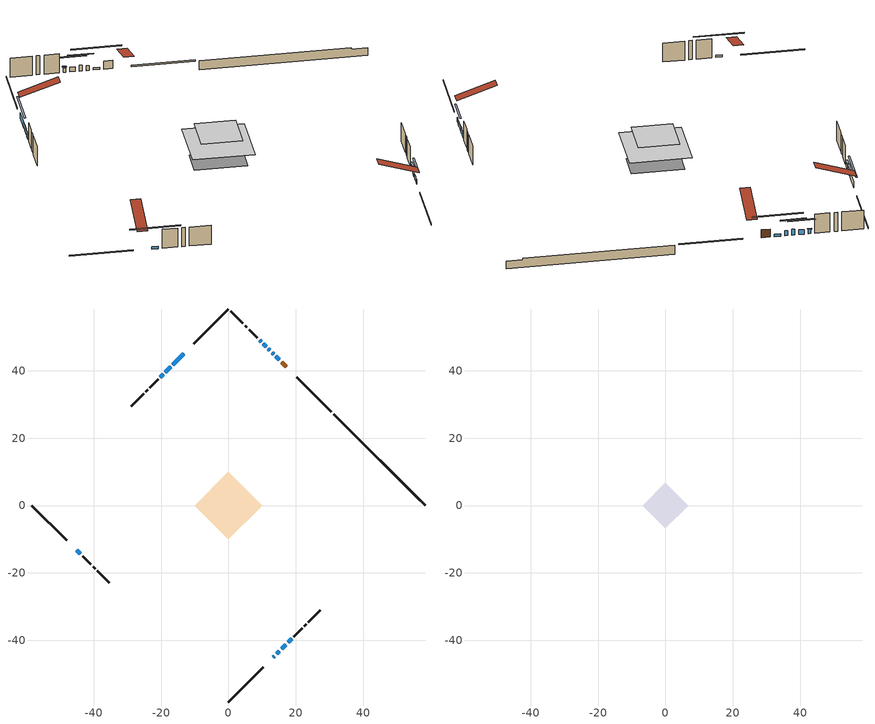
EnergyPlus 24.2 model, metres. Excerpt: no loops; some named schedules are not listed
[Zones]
conditioned space
 floor outside (Floor1 construction): -3.61,0 0,3.61 3.61,0 0,-3.61 z0.55
 floor adiabatic (AdiabaticFloorConstruction): -10.03,0 0,10.03 10.03,0 0,-10.03 z2.99
 floor foundation (Slab1 construction): -6.79,1.85 -1.85,6.79 6.79,-1.85 1.85,-6.79 z-1.81
 wall outside (RimJoist1 construction): 0,-58.34 10.32,-48.03 / -58.34,0 -48.03,-10.32 / 0,58.34 -10.32,48.03 / 30.53,27.81 20.21,38.13 z0.55:0.85
 wall outside (AdiabaticWallConstruction 1): 17.18,41.17 15.74,42.61 z0.55:2.58
 wall outside (AdiabaticWallConstruction): 13.35,-44.99 13.65,-44.69 / 13.4,44.94 12.95,45.39 z0.55:1.77; 14.31,-44.03 15.14,-43.2 / 11.14,47.21 10.31,48.03 z0.55:1.72; 15.79,-42.55 17.03,-41.31 / 17.69,-40.65 18.73,-39.61 / 9.65,48.69 9.24,49.1 z0.55:1.69; 15.08,43.26 14.06,44.29 / -44.99,-13.35 -43.96,-14.38 z0.55:1.11; 12.3,46.05 11.79,46.55 / -13.35,44.99 -16.51,41.83 / -17.17,41.17 -18.75,39.59 z0.55:2.02; -19.41,38.94 -20.23,38.11 z0.55:1.87
 wall outside (Wall1 construction): 19.39,-38.95 21.84,-36.51 / -43.31,-15.04 -40.86,-17.48 / -20.89,37.45 -23.34,35 / 8.58,49.76 6.13,52.21 z0.55:5.43
 wall outside (Wall2 construction): 22.49,-35.85 23.06,-35.28 / -40.2,-18.14 -39.63,-18.71 / -24,34.35 -24.56,33.78 / 5.48,52.87 4.91,53.43 z0.55:5.43
 wall outside (Wall3 construction): 23.72,-34.62 27.31,-31.03 / -38.98,-19.37 -35.38,-22.96 / -25.22,33.12 -28.82,29.53 / 4.25,54.09 0.66,57.69 z0.55:5.43
 wall foundation (FoundationWall1 construction): 31.19,27.16,-1.81 31.19,27.16,0.55 55.63,2.72,0.55 55.63,2.72,0.13 58.34,0,0.13 58.34,0,-1.81
 window (WindowConstruction 9): 13.36,-44.99 13.65,-44.69 z0.55:1.77
 window (WindowConstruction 6): 14.31,-44.03 15.14,-43.21 z0.55:1.72
 window (WindowConstruction 7): 15.79,-42.55 17.03,-41.31 z0.55:1.69
 window (WindowConstruction 8): 17.69,-40.65 18.73,-39.61 z0.55:1.69
 window (WindowConstruction 11): 15.08,43.26 14.06,44.28 z0.55:1.11
 window (WindowConstruction 12): -44.99,-13.36 -43.96,-14.38 z0.55:1.11
 window (WindowConstruction 10): 13.4,44.94 12.95,45.39 z0.55:1.77
 window (WindowConstruction): 12.29,46.05 11.79,46.55 z0.55:2.02
 window (WindowConstruction 1): -13.36,44.99 -16.51,41.83 z0.55:2.02
 window (WindowConstruction 2): 11.14,47.21 10.31,48.03 z0.55:1.72
 window (WindowConstruction 3): 9.65,48.69 9.24,49.1 z0.55:1.69
 window (WindowConstruction 4): -17.17,41.17 -18.75,39.59 z0.55:2.02
 window (WindowConstruction 5): -19.41,38.94 -20.23,38.11 z0.55:1.87
 door (Door): 17.18,41.17 15.74,42.6 z0.55:2.58
 ceiling adiabatic (AdiabaticFloorConstruction): 0,-10.03 10.03,0 0,10.03 -10.03,0 z2.99
attic - vented
 floor to conditioned space (Floor2 construction Reversed): -6.72,0 0,6.72 6.72,0 0,-6.72 z5.43
 roof outside (Roof1 construction): 12.7,-45.64,5.43 6.16,-39.1,8.51 4.43,-40.83,8.51 10.97,-47.37,5.43; -45.64,-12.7,5.43 -39.1,-6.16,8.51 -40.83,-4.43,8.51 -47.37,-10.97,5.43; -12.7,45.64,5.43 -6.16,39.1,8.51 -4.43,40.83,8.51 -10.97,47.37,5.43; 17.83,40.51,5.43 11.29,33.97,8.51 13.01,32.24,8.51 19.56,38.79,5.43
shading: 17,-41.34 12.44,-45.9 12.74,-46.19 17.3,-41.63 z4.36; 17.18,-41.17 15.65,-42.69 15.94,-42.98 17.47,-41.46 z1.89; 18.87,-39.47 17.55,-40.79 17.84,-41.09 19.16,-39.76 z1.89; 10.47,47.88 18.67,39.67 18.97,39.96 10.76,48.17 z6.19; -40.37,-17.97 -48.58,-9.76 -48.87,-10.05 -40.66,-18.26 z6.19; 9.93,48.42 14.16,44.18 14.45,44.47 10.22,48.71 z4.66; -18.38,39.96 -11.49,46.85 -11.78,47.15 -18.67,40.25 z4.66; 8.44,49.9 13,45.34 13.29,45.63 8.73,50.19 z4.36; 9.1,49.25 9.8,48.55 10.09,48.84 9.39,49.54 z1.89; -18.89,39.45 -17.03,41.31 -17.32,41.6 -19.18,39.74 z2.22; -20.38,37.97 -19.27,39.08 -19.56,39.37 -20.67,38.26 z2.07
[Building]
Building 1: Terrain=Suburbs
[Site:Location]
Edmonton Intl AP_AB: Latitude {deg}=53.31; Longitude {deg}=-113.58; Time Zone {hr}=-7; Elevation {m}=723; Keep Site Location Information=Yes
[Site:GroundTemperature:Shallow]
-1.56185, -3.61833, -3.78302, -2.80711, 1.11059, 5.01004, 8.39065, 10.5322, 10.7141, 8.97234, 5.67794, 1.89811
[Site:WaterMainsTemperature]
Calculation Method=Schedule; Temperature Schedule=mains temperature schedule
[Material] Roughness=Rough; Thermal Absorptance=0.9
Name | Thickness {m} | Conductivity {W/m-K} | Density {kg/m3} | Specific Heat {J/kg-K} | Solar Absorptance | Visible Absorptance
asphalt or fiberglass shingles | 0.00635 | 0.162714 | 1121.4 | 1465.45 | 0.4 | 0.4
ceiling loosefill ins | 0.169333 | 0.0480833 | 16.02 | 1046.75 | 0.7 | 0.7
ceiling stud and cavity | 0.1397 | 0.505323 | 65.682 | 1177.47 | 0.7 | 0.7
concrete 4.0 in. | 0.1016 | 1.803125 | 2242.8 | 837.4 | 0.7 | 0.7
concrete 8.0 in. | 0.2032 | 1.803125 | 2242.8 | 837.4 | 0.7 | 0.7
door material | 0.04445 | 0.327969 | 512.64 | 1214.23 | 0.7 | 0.7
exterior vertical ins | 0.0460229 | 0.029427 | 32.04 | 1214.23 | 0.7 | 0.7
floor covering | 0.0127 | 0.0433444 | 54.468 | 1339.84 | 0.6 | 0.6
floor rigid ins | 0.051816 | 0.029427 | 32.04 | 1214.23 | 0.7 | 0.7
floor rigid ins 1; wall rigid ins | 0.512978 | 0.029427 | 32.04 | 1214.23 | 0.7 | 0.7
floor stud and cavity | 0.1397 | 0.162179 | 92.3553 | 1139.71 | 0.7 | 0.7
floor stud and cavity 1 | 0.1397 | 1.75129 | 37.0049 | 1207.88 | 0.7 | 0.7
furniture material conditioned space 1 | 0.1524 | 0.115458 | 640.8 | 1214.23 | 0.6 | 0.6
gypsum board | 0.0127 | 0.160291 | 801 | 837.4 | 0.6 | 0.6
gypsum board 1 | 0.0127 | 0.160291 | 801 | 837.4 | 0.7 | 0.7
osb sheathing 0.5 in. | 0.0127 | 0.115458 | 512.64 | 1214.23 | 0.7 | 0.7
osb sheathing 0.75 in. | 0.01905 | 0.115458 | 512.64 | 1214.23 | 0.7 | 0.7
osb sheathing 2.0 in. | 0.0508 | 0.115458 | 512.64 | 1214.23 | 0.7 | 0.7
rim joist stud and cavity | 0.0508 | 0.0296634 | 125.044 | 1163.47 | 0.6 | 0.6
wall stud and cavity | 0.1397 | 0.0940029 | 139.0536 | 1170.24 | 0.7 | 0.7
wall stud and cavity 1 | 0.1397 | 0.113179 | 139.0536 | 1170.24 | 0.7 | 0.7
wall stud and cavity 2 | 0.1397 | 0.0934493 | 139.0536 | 1170.24 | 0.7 | 0.7
wall stud and cavity 3 | 0.0889 | 0.380278 | 52.3479 | 1209.89 | 0.7 | 0.7
wall stud and cavity 4 | 0.0889 | 0.391764 | 83.0341 | 1211.67 | 0.7 | 0.7
wood siding | 0.0254 | 0.102417 | 544.68 | 1172.36 | 0.4 | 0.4
wood siding 1; wood siding 2; wood siding 3 | 0.0254 | 0.102417 | 544.68 | 1172.36 | 0.7 | 0.7
[WindowMaterial:SimpleGlazingSystem]
Name | U-Factor {W/m2-K} | Solar Heat Gain Coefficient
WindowMaterial | 2.42223 | 0.5
WindowMaterial 1 | 2.20761 | 0.59
WindowMaterial 10 | 3.01672 | 0.5
WindowMaterial 2 | 2.38419 | 0.52
WindowMaterial 3 | 2.52557 | 0.45
WindowMaterial 4 | 2.43529 | 0.62
WindowMaterial 5 | 2.54885 | 0.58
WindowMaterial 6 | 2.29051 | 0.56
WindowMaterial 7 | 2.32741 | 0.54
WindowMaterial 8 | 2.54715 | 0.34
WindowMaterial 9 | 2.2042 | 0.4
[Construction]
AdiabaticFloorConstruction: floor stud and cavity 1, floor rigid ins 1, osb sheathing 0.75 in., floor covering
AdiabaticWallConstruction: wood siding 2, wall rigid ins, wall stud and cavity 3, gypsum board
AdiabaticWallConstruction 1: wood siding 3, wall rigid ins, wall stud and cavity 3, gypsum board
Door: door material
Floor1 construction: floor stud and cavity, floor rigid ins, osb sheathing 0.75 in., floor covering
Floor2 construction Reversed: gypsum board, ceiling stud and cavity, ceiling loosefill ins
FoundationWall1 construction: concrete 8.0 in., gypsum board 1
furniture construction conditioned space 1: furniture material conditioned space 1
PartitionWallConstruction: gypsum board, wall stud and cavity 4, gypsum board
RimJoist1 construction: wood siding 1, osb sheathing 2.0 in., rim joist stud and cavity
Roof1 construction: asphalt or fiberglass shingles
Slab1 construction: concrete 4.0 in.
Wall1 construction: wood siding, osb sheathing 0.5 in., wall stud and cavity, gypsum board
Wall2 construction: wood siding, osb sheathing 0.5 in., wall stud and cavity 1, gypsum board
Wall3 construction: wood siding, osb sheathing 0.5 in., wall stud and cavity 2, gypsum board
WindowConstruction: WindowMaterial
WindowConstruction 1; WindowConstruction 4: WindowMaterial 1
WindowConstruction 10: WindowMaterial 9
WindowConstruction 11; WindowConstruction 12: WindowMaterial 10
WindowConstruction 2: WindowMaterial 2
WindowConstruction 3: WindowMaterial 3
WindowConstruction 5: WindowMaterial 4
WindowConstruction 6: WindowMaterial 5
WindowConstruction 7: WindowMaterial 6
WindowConstruction 8: WindowMaterial 7
WindowConstruction 9: WindowMaterial 8
[Zone] Multiplier=1; Part of Total Floor Area=Yes
Name | Volume {m3}
attic - vented | 45.1876
conditioned space | 732.7
[Space]
Name | Zone | Volume {m3}
attic - vented 1 | attic - vented | 45.1876
conditioned space 1 | conditioned space | 732.7
[ZoneInfiltration:EffectiveLeakageArea]
infil attic - vented 1: Zone or Space=attic - vented 1; Schedule=Always On Discrete; Effective Air Leakage Area {cm2}=3139.13; Stack Coefficient=0.00021448; Wind Coefficient=9.89494e-06
[ZoneMixing]
whole house fan mix: Zone or Space=attic - vented; Schedule=Always On Continuous; Design Flow Rate Calculation Method=Flow/Zone; Design Flow Rate {m3/s}=0; Source Zone or Space=conditioned space
[SurfaceProperty:ExposedFoundationPerimeter]
Slab1: Exposed Perimeter Calculation Method=TotalExposedPerimeter; Total Exposed Perimeter {m}=38.404
[InternalMass] Zone or ZoneList=conditioned space; Space or SpaceList=conditioned space 1
Name | Construction | Surface Area {m2}
furniture mass conditioned space 1 | furniture construction conditioned space 1 | 125.044
partition wall mass | PartitionWallConstruction | 312.611
[Lights]
interior lighting: Zone or ZoneList or Space or SpaceList=conditioned space 1; Schedule=interior lighting schedule; Design Level Calculation Method=LightingLevel; Lighting Level {W}=343.2; Return Air Fraction=0; Fraction Radiant=0.6; Fraction Visible=0.2; Fraction Replaceable=1
[People]
occupants: Zone or ZoneList or Space or SpaceList=conditioned space 1; Number of People Schedule=occupants schedule; Number of People Calculation Method=People; Number of People=3; Fraction Radiant=0.314171; Sensible Heat Fraction=0.56303; Activity Level Schedule=occupants activity schedule; Carbon Dioxide Generation Rate {m3/s-W}=0; Enable ASHRAE 55 Comfort Warnings=No; Mean Radiant Temperature Calculation Type=EnclosureAveraged
[ElectricEquipment] Zone or ZoneList or Space or SpaceList=conditioned space 1; Design Level Calculation Method=EquipmentLevel
Name | Schedule | Design Level {W} | Fraction Latent | Fraction Radiant | Fraction Lost
clothes dryer | clothes dryer schedule | 140.772 | 0.015 | 0.081 | 0.85
clothes washer | clothes washer schedule | 32.1985 | 0.03 | 0.162 | 0.7
cooking range | cooking range schedule | 215.147 | 0.08 | 0.432 | 0.2
dishwasher | dishwasher schedule | 66.8632 | 0.3 | 0.18 | 0.4
fridge | fridge schedule | 72.9452 | 0 | 0.6 | 0
mech vent bath fan 0 | mech vent bath fan 0 schedule | 50.2 | 0 | 0 | 1
mech vent bath fan 1 | mech vent bath fan 1 schedule | 50.2 | 0 | 0 | 1
mech vent house fan | mech vent house fan schedule | 0 | 0 | 0 | 1
mech vent house fan cfis | mech vent house fan cfis schedule | 0 | 0 | 0 | 0
mech vent range fan 0 | mech vent range fan 0 schedule | 57 | 0 | 0 | 1
misc plug loads | misc plug loads schedule | 494.7 | 0.045 | 0.513 | 0.1
whole house fan | Always On Discrete | 0 | 0 | 0 | 1
[OtherEquipment] Zone or ZoneList or Space or SpaceList=conditioned space 1; Design Level Calculation Method=EquipmentLevel
Name | Fuel Type | Schedule | Design Level {W} | Fraction Latent | Fraction Radiant | Fraction Lost
clothes dryer 1 | Electricity | clothes dryer schedule | 0 | 0.015 | 0.081 | 0.85
cooking range 1 | Electricity | cooking range schedule | 0 | 0.08 | 0.432 | 0.2
general water use latent | None | general water use schedule | 62.594 | 1 | 0 | 0
general water use sensible | None | general water use schedule | -61.6891 | 0 | 0.6 | 0
mech vent house fan latent load | None | Always On Discrete | 0 | 1 | 0 | 0
mech vent house fan sensible load | None | Always On Discrete | 0 | 0 | 0 | 0
water heater energy adjustment1 | NaturalGas | Always On Discrete | 0.01 | 0 | 0 | 1
[ZoneInfiltration:DesignFlowRate] Zone or ZoneList or Space or SpaceList=conditioned space 1; Schedule=Always On Discrete; Design Flow Rate Calculation Method=Flow/Zone; Design Flow Rate {m3/s}=0
infil flow; natural vent flow; whole house fan flow
[Foundation:Kiva]
Foundation Kiva 1: Initial Indoor Air Temperature {C}=18; Wall Height Above Grade {m}=0.550012; Wall Depth Below Slab {m}=0.2032; Custom Block Material Name 1=exterior vertical ins; Custom Block Depth 1 {m}=2.36001; Custom Block X Position 1 {m}=0.2159; Custom Block Z Position 1 {m}=0
[Foundation:Kiva:Settings]
Soil Conductivity {W/m-K}=0.849921; Soil Density {kg/m3}=1842.3; Soil Specific Heat {J/kg-K}=418.7; Ground Solar Absorptivity=0.9; Ground Thermal Absorptivity=0.9; Ground Surface Roughness {m}=0.03; Far-Field Width {m}=40; Deep-Ground Boundary Condition=ZeroFlux; Deep-Ground Depth {m}=40; Minimum Cell Dimension {m}=0.2; Maximum Cell Growth Coefficient=3; Simulation Timestep=Timestep
[Exterior:Lights]
exterior lighting: Schedule=exterior lighting schedule; Design Level {W}=75.6
[Schedule:Constant]
Name | Hourly Value
Always On Continuous; mech vent house fan schedule; mech vent house fan cfis schedule; Always On Discrete | 1
occupants activity schedule | 117.228
fridge schedule | 0
[Schedule:Week:Daily]
interior lighting schedule Week Rule - Jan1-Jan27: interior lighting schedule day, interior lighting schedule day, interior lighting schedule day, interior lighting schedule day, interior lighting schedule day, interior lighting schedule day, interior lighting schedule day, interior lighting schedule default day, interior lighting schedule default day, interior lighting schedule default day, interior lighting schedule default day, interior lighting schedule default day
interior lighting schedule Week Rule - Jan28-Feb3: interior lighting schedule day, interior lighting schedule day, interior lighting schedule day, interior lighting schedule day, interior lighting schedule day 1, interior lighting schedule day 1, interior lighting schedule day 1, interior lighting schedule default day, interior lighting schedule default day, interior lighting schedule default day, interior lighting schedule default day, interior lighting schedule default day
interior lighting schedule Week Rule - Feb4-Feb24: interior lighting schedule day 1, interior lighting schedule day 1, interior lighting schedule day 1, interior lighting schedule day 1, interior lighting schedule day 1, interior lighting schedule day 1, interior lighting schedule day 1, interior lighting schedule default day, interior lighting schedule default day, interior lighting schedule default day, interior lighting schedule default day, interior lighting schedule default day
interior lighting schedule Week Rule - Feb25-Mar3: interior lighting schedule day 1, interior lighting schedule day 1, interior lighting schedule day 1, interior lighting schedule day 1, interior lighting schedule day 2, interior lighting schedule day 2, interior lighting schedule day 2, interior lighting schedule default day, interior lighting schedule default day, interior lighting schedule default day, interior lighting schedule default day, interior lighting schedule default day
interior lighting schedule Week Rule - Mar4-Mar31: interior lighting schedule day 2, interior lighting schedule day 2, interior lighting schedule day 2, interior lighting schedule day 2, interior lighting schedule day 2, interior lighting schedule day 2, interior lighting schedule day 2, interior lighting schedule default day, interior lighting schedule default day, interior lighting schedule default day, interior lighting schedule default day, interior lighting schedule default day
interior lighting schedule Week Rule - Apr1-Apr28: interior lighting schedule day 3, interior lighting schedule day 3, interior lighting schedule day 3, interior lighting schedule day 3, interior lighting schedule day 3, interior lighting schedule day 3, interior lighting schedule day 3, interior lighting schedule default day, interior lighting schedule default day, interior lighting schedule default day, interior lighting schedule default day, interior lighting schedule default day
interior lighting schedule Week Rule - Apr29-May5: interior lighting schedule day 3, interior lighting schedule day 3, interior lighting schedule day 4, interior lighting schedule day 4, interior lighting schedule day 4, interior lighting schedule day 4, interior lighting schedule day 4, interior lighting schedule default day, interior lighting schedule default day, interior lighting schedule default day, interior lighting schedule default day, interior lighting schedule default day
interior lighting schedule Week Rule - May6-May26: interior lighting schedule day 4, interior lighting schedule day 4, interior lighting schedule day 4, interior lighting schedule day 4, interior lighting schedule day 4, interior lighting schedule day 4, interior lighting schedule day 4, interior lighting schedule default day, interior lighting schedule default day, interior lighting schedule default day, interior lighting schedule default day, interior lighting schedule default day
interior lighting schedule Week Rule - May27-Jun2: interior lighting schedule day 4, interior lighting schedule day 4, interior lighting schedule day 4, interior lighting schedule day 4, interior lighting schedule day 4, interior lighting schedule day 5, interior lighting schedule day 5, interior lighting schedule default day, interior lighting schedule default day, interior lighting schedule default day, interior lighting schedule default day, interior lighting schedule default day
interior lighting schedule Week Rule - Jun3-Jun30: interior lighting schedule day 5, interior lighting schedule day 5, interior lighting schedule day 5, interior lighting schedule day 5, interior lighting schedule day 5, interior lighting schedule day 5, interior lighting schedule day 5, interior lighting schedule default day, interior lighting schedule default day, interior lighting schedule default day, interior lighting schedule default day, interior lighting schedule default day
interior lighting schedule Week Rule - Jul1-Jul28: interior lighting schedule day 6, interior lighting schedule day 6, interior lighting schedule day 6, interior lighting schedule day 6, interior lighting schedule day 6, interior lighting schedule day 6, interior lighting schedule day 6, interior lighting schedule default day, interior lighting schedule default day, interior lighting schedule default day, interior lighting schedule default day, interior lighting schedule default day
interior lighting schedule Week Rule - Jul29-Aug4: interior lighting schedule day 6, interior lighting schedule day 6, interior lighting schedule day 6, interior lighting schedule day 7, interior lighting schedule day 7, interior lighting schedule day 7, interior lighting schedule day 7, interior lighting schedule default day, interior lighting schedule default day, interior lighting schedule default day, interior lighting schedule default day, interior lighting schedule default day
interior lighting schedule Week Rule - Aug5-Aug25: interior lighting schedule day 7, interior lighting schedule day 7, interior lighting schedule day 7, interior lighting schedule day 7, interior lighting schedule day 7, interior lighting schedule day 7, interior lighting schedule day 7, interior lighting schedule default day, interior lighting schedule default day, interior lighting schedule default day, interior lighting schedule default day, interior lighting schedule default day
interior lighting schedule Week Rule - Aug26-Sep1: interior lighting schedule day 7, interior lighting schedule day 7, interior lighting schedule day 7, interior lighting schedule day 7, interior lighting schedule day 7, interior lighting schedule day 7, interior lighting schedule day 8, interior lighting schedule default day, interior lighting schedule default day, interior lighting schedule default day, interior lighting schedule default day, interior lighting schedule default day
interior lighting schedule Week Rule - Sep2-Sep29: interior lighting schedule day 8, interior lighting schedule day 8, interior lighting schedule day 8, interior lighting schedule day 8, interior lighting schedule day 8, interior lighting schedule day 8, interior lighting schedule day 8, interior lighting schedule default day, interior lighting schedule default day, interior lighting schedule default day, interior lighting schedule default day, interior lighting schedule default day
interior lighting schedule Week Rule - Sep30-Oct6: interior lighting schedule day 8, interior lighting schedule day 9, interior lighting schedule day 9, interior lighting schedule day 9, interior lighting schedule day 9, interior lighting schedule day 9, interior lighting schedule day 9, interior lighting schedule default day, interior lighting schedule default day, interior lighting schedule default day, interior lighting schedule default day, interior lighting schedule default day
interior lighting schedule Week Rule - Oct7-Oct27: interior lighting schedule day 9, interior lighting schedule day 9, interior lighting schedule day 9, interior lighting schedule day 9, interior lighting schedule day 9, interior lighting schedule day 9, interior lighting schedule day 9, interior lighting schedule default day, interior lighting schedule default day, interior lighting schedule default day, interior lighting schedule default day, interior lighting schedule default day
interior lighting schedule Week Rule - Oct28-Nov3: interior lighting schedule day 9, interior lighting schedule day 9, interior lighting schedule day 9, interior lighting schedule day 9, interior lighting schedule day 10, interior lighting schedule day 10, interior lighting schedule day 10, interior lighting schedule default day, interior lighting schedule default day, interior lighting schedule default day, interior lighting schedule default day, interior lighting schedule default day
interior lighting schedule Week Rule - Nov4-Nov24: interior lighting schedule day 10, interior lighting schedule day 10, interior lighting schedule day 10, interior lighting schedule day 10, interior lighting schedule day 10, interior lighting schedule day 10, interior lighting schedule day 10, interior lighting schedule default day, interior lighting schedule default day, interior lighting schedule default day, interior lighting schedule default day, interior lighting schedule default day
interior lighting schedule Week Rule - Nov25-Dec1: interior lighting schedule day 10, interior lighting schedule day 10, interior lighting schedule day 10, interior lighting schedule day 10, interior lighting schedule day 10, interior lighting schedule day 10, interior lighting schedule day 11, interior lighting schedule default day, interior lighting schedule default day, interior lighting schedule default day, interior lighting schedule default day, interior lighting schedule default day
interior lighting schedule Week Rule - Dec2-Dec31: interior lighting schedule day 11, interior lighting schedule day 11, interior lighting schedule day 11, interior lighting schedule day 11, interior lighting schedule day 11, interior lighting schedule day 11, interior lighting schedule day 11, interior lighting schedule default day, interior lighting schedule default day, interior lighting schedule default day, interior lighting schedule default day, interior lighting schedule default day
occupants schedule Week Rule - Jan1-Dec31: occupants schedule day, occupants schedule day, occupants schedule day, occupants schedule day, occupants schedule day, occupants schedule day, occupants schedule day, occupants schedule default day, occupants schedule default day, occupants schedule default day, occupants schedule default day, occupants schedule default day
clothes dryer schedule Week Rule - Jan1-Dec31: clothes dryer schedule day, clothes dryer schedule day, clothes dryer schedule day, clothes dryer schedule day, clothes dryer schedule day, clothes dryer schedule day, clothes dryer schedule day, clothes dryer schedule default day, clothes dryer schedule default day, clothes dryer schedule default day, clothes dryer schedule default day, clothes dryer schedule default day
clothes washer schedule Week Rule - Jan1-Dec31: clothes washer schedule day, clothes washer schedule day, clothes washer schedule day, clothes washer schedule day, clothes washer schedule day, clothes washer schedule day, clothes washer schedule day, clothes washer schedule default day, clothes washer schedule default day, clothes washer schedule default day, clothes washer schedule default day, clothes washer schedule default day
cooking range schedule Week Rule - Jan1-Dec31: cooking range schedule day, cooking range schedule day, cooking range schedule day, cooking range schedule day, cooking range schedule day, cooking range schedule day, cooking range schedule day, cooking range schedule default day, cooking range schedule default day, cooking range schedule default day, cooking range schedule default day, cooking range schedule default day
dishwasher schedule Week Rule - Jan1-Dec31: dishwasher schedule day, dishwasher schedule day, dishwasher schedule day, dishwasher schedule day, dishwasher schedule day, dishwasher schedule day, dishwasher schedule day, dishwasher schedule default day, dishwasher schedule default day, dishwasher schedule default day, dishwasher schedule default day, dishwasher schedule default day
mech vent bath fan 0 schedule Week Rule - Jan1-Dec31: mech vent bath fan 0 schedule day, mech vent bath fan 0 schedule day, mech vent bath fan 0 schedule day, mech vent bath fan 0 schedule day, mech vent bath fan 0 schedule day, mech vent bath fan 0 schedule day, mech vent bath fan 0 schedule day, mech vent bath fan 0 schedule default day, mech vent bath fan 0 schedule default day, mech vent bath fan 0 schedule default day, mech vent bath fan 0 schedule default day, mech vent bath fan 0 schedule default day
mech vent bath fan 1 schedule Week Rule - Jan1-Dec31: mech vent bath fan 1 schedule day, mech vent bath fan 1 schedule day, mech vent bath fan 1 schedule day, mech vent bath fan 1 schedule day, mech vent bath fan 1 schedule day, mech vent bath fan 1 schedule day, mech vent bath fan 1 schedule day, mech vent bath fan 1 schedule default day, mech vent bath fan 1 schedule default day, mech vent bath fan 1 schedule default day, mech vent bath fan 1 schedule default day, mech vent bath fan 1 schedule default day
mech vent range fan 0 schedule Week Rule - Jan1-Dec31: mech vent range fan 0 schedule day, mech vent range fan 0 schedule day, mech vent range fan 0 schedule day, mech vent range fan 0 schedule day, mech vent range fan 0 schedule day, mech vent range fan 0 schedule day, mech vent range fan 0 schedule day, mech vent range fan 0 schedule default day, mech vent range fan 0 schedule default day, mech vent range fan 0 schedule default day, mech vent range fan 0 schedule default day, mech vent range fan 0 schedule default day
misc plug loads schedule Week Rule - Jan1-Dec31: misc plug loads schedule day, misc plug loads schedule day, misc plug loads schedule day, misc plug loads schedule day, misc plug loads schedule day, misc plug loads schedule day, misc plug loads schedule day, misc plug loads schedule default day, misc plug loads schedule default day, misc plug loads schedule default day, misc plug loads schedule default day, misc plug loads schedule default day
general water use schedule Week Rule - Jan1-Dec31: general water use schedule day, general water use schedule day, general water use schedule day, general water use schedule day, general water use schedule day, general water use schedule day, general water use schedule day, general water use schedule default day, general water use schedule default day, general water use schedule default day, general water use schedule default day, general water use schedule default day
exterior lighting schedule Week Rule - Jan1-Jan27: exterior lighting schedule day, exterior lighting schedule day, exterior lighting schedule day, exterior lighting schedule day, exterior lighting schedule day, exterior lighting schedule day, exterior lighting schedule day, exterior lighting schedule default day, exterior lighting schedule default day, exterior lighting schedule default day, exterior lighting schedule default day, exterior lighting schedule default day
exterior lighting schedule Week Rule - Jan28-Feb3: exterior lighting schedule day, exterior lighting schedule day, exterior lighting schedule day, exterior lighting schedule day, exterior lighting schedule day 1, exterior lighting schedule day 1, exterior lighting schedule day 1, exterior lighting schedule default day, exterior lighting schedule default day, exterior lighting schedule default day, exterior lighting schedule default day, exterior lighting schedule default day
exterior lighting schedule Week Rule - Feb4-Feb24: exterior lighting schedule day 1, exterior lighting schedule day 1, exterior lighting schedule day 1, exterior lighting schedule day 1, exterior lighting schedule day 1, exterior lighting schedule day 1, exterior lighting schedule day 1, exterior lighting schedule default day, exterior lighting schedule default day, exterior lighting schedule default day, exterior lighting schedule default day, exterior lighting schedule default day
exterior lighting schedule Week Rule - Feb25-Mar3: exterior lighting schedule day 1, exterior lighting schedule day 1, exterior lighting schedule day 1, exterior lighting schedule day 1, exterior lighting schedule day 2, exterior lighting schedule day 2, exterior lighting schedule day 2, exterior lighting schedule default day, exterior lighting schedule default day, exterior lighting schedule default day, exterior lighting schedule default day, exterior lighting schedule default day
exterior lighting schedule Week Rule - Mar4-Mar31: exterior lighting schedule day 2, exterior lighting schedule day 2, exterior lighting schedule day 2, exterior lighting schedule day 2, exterior lighting schedule day 2, exterior lighting schedule day 2, exterior lighting schedule day 2, exterior lighting schedule default day, exterior lighting schedule default day, exterior lighting schedule default day, exterior lighting schedule default day, exterior lighting schedule default day
exterior lighting schedule Week Rule - Apr1-Apr28: exterior lighting schedule day 3, exterior lighting schedule day 3, exterior lighting schedule day 3, exterior lighting schedule day 3, exterior lighting schedule day 3, exterior lighting schedule day 3, exterior lighting schedule day 3, exterior lighting schedule default day, exterior lighting schedule default day, exterior lighting schedule default day, exterior lighting schedule default day, exterior lighting schedule default day
exterior lighting schedule Week Rule - Apr29-May5: exterior lighting schedule day 3, exterior lighting schedule day 3, exterior lighting schedule day 4, exterior lighting schedule day 4, exterior lighting schedule day 4, exterior lighting schedule day 4, exterior lighting schedule day 4, exterior lighting schedule default day, exterior lighting schedule default day, exterior lighting schedule default day, exterior lighting schedule default day, exterior lighting schedule default day
exterior lighting schedule Week Rule - May6-May26: exterior lighting schedule day 4, exterior lighting schedule day 4, exterior lighting schedule day 4, exterior lighting schedule day 4, exterior lighting schedule day 4, exterior lighting schedule day 4, exterior lighting schedule day 4, exterior lighting schedule default day, exterior lighting schedule default day, exterior lighting schedule default day, exterior lighting schedule default day, exterior lighting schedule default day
exterior lighting schedule Week Rule - May27-Jun2: exterior lighting schedule day 4, exterior lighting schedule day 4, exterior lighting schedule day 4, exterior lighting schedule day 4, exterior lighting schedule day 4, exterior lighting schedule day 5, exterior lighting schedule day 5, exterior lighting schedule default day, exterior lighting schedule default day, exterior lighting schedule default day, exterior lighting schedule default day, exterior lighting schedule default day
exterior lighting schedule Week Rule - Jun3-Jun30: exterior lighting schedule day 5, exterior lighting schedule day 5, exterior lighting schedule day 5, exterior lighting schedule day 5, exterior lighting schedule day 5, exterior lighting schedule day 5, exterior lighting schedule day 5, exterior lighting schedule default day, exterior lighting schedule default day, exterior lighting schedule default day, exterior lighting schedule default day, exterior lighting schedule default day
exterior lighting schedule Week Rule - Jul1-Jul28: exterior lighting schedule day 6, exterior lighting schedule day 6, exterior lighting schedule day 6, exterior lighting schedule day 6, exterior lighting schedule day 6, exterior lighting schedule day 6, exterior lighting schedule day 6, exterior lighting schedule default day, exterior lighting schedule default day, exterior lighting schedule default day, exterior lighting schedule default day, exterior lighting schedule default day
exterior lighting schedule Week Rule - Jul29-Aug4: exterior lighting schedule day 6, exterior lighting schedule day 6, exterior lighting schedule day 6, exterior lighting schedule day 7, exterior lighting schedule day 7, exterior lighting schedule day 7, exterior lighting schedule day 7, exterior lighting schedule default day, exterior lighting schedule default day, exterior lighting schedule default day, exterior lighting schedule default day, exterior lighting schedule default day
exterior lighting schedule Week Rule - Aug5-Aug25: exterior lighting schedule day 7, exterior lighting schedule day 7, exterior lighting schedule day 7, exterior lighting schedule day 7, exterior lighting schedule day 7, exterior lighting schedule day 7, exterior lighting schedule day 7, exterior lighting schedule default day, exterior lighting schedule default day, exterior lighting schedule default day, exterior lighting schedule default day, exterior lighting schedule default day
exterior lighting schedule Week Rule - Aug26-Sep1: exterior lighting schedule day 7, exterior lighting schedule day 7, exterior lighting schedule day 7, exterior lighting schedule day 7, exterior lighting schedule day 7, exterior lighting schedule day 7, exterior lighting schedule day 8, exterior lighting schedule default day, exterior lighting schedule default day, exterior lighting schedule default day, exterior lighting schedule default day, exterior lighting schedule default day
[Schedule:Year]
interior lighting schedule: interior lighting schedule Week Rule - Jan1-Jan27, 1, 1, 1, 27, interior lighting schedule Week Rule - Jan28-Feb3, 1, 28, 2, 3, interior lighting schedule Week Rule - Feb4-Feb24, 2, 4, 2, 24, interior lighting schedule Week Rule - Feb25-Mar3, 2, 25, 3, 3, interior lighting schedule Week Rule - Mar4-Mar31, 3, 4, 3, 31, interior lighting schedule Week Rule - Apr1-Apr28, 4, 1, 4, 28, interior lighting schedule Week Rule - Apr29-May5, 4, 29, 5, 5, interior lighting schedule Week Rule - May6-May26, 5, 6, 5, 26, interior lighting schedule Week Rule - May27-Jun2, 5, 27, 6, 2, interior lighting schedule Week Rule - Jun3-Jun30, 6, 3, 6, 30, interior lighting schedule Week Rule - Jul1-Jul28, 7, 1, 7, 28, interior lighting schedule Week Rule - Jul29-Aug4, 7, 29, 8, 4, interior lighting schedule Week Rule - Aug5-Aug25, 8, 5, 8, 25, interior lighting schedule Week Rule - Aug26-Sep1, 8, 26, 9, 1, interior lighting schedule Week Rule - Sep2-Sep29, 9, 2, 9, 29, interior lighting schedule Week Rule - Sep30-Oct6, 9, 30, 10, 6, interior lighting schedule Week Rule - Oct7-Oct27, 10, 7, 10, 27, interior lighting schedule Week Rule - Oct28-Nov3, 10, 28, 11, 3, interior lighting schedule Week Rule - Nov4-Nov24, 11, 4, 11, 24, interior lighting schedule Week Rule - Nov25-Dec1, 11, 25, 12, 1, interior lighting schedule Week Rule - Dec2-Dec31, 12, 2, 12, 31
occupants schedule: occupants schedule Week Rule - Jan1-Dec31, 1, 1, 12, 31
clothes dryer schedule: clothes dryer schedule Week Rule - Jan1-Dec31, 1, 1, 12, 31
clothes washer schedule: clothes washer schedule Week Rule - Jan1-Dec31, 1, 1, 12, 31
cooking range schedule: cooking range schedule Week Rule - Jan1-Dec31, 1, 1, 12, 31
dishwasher schedule: dishwasher schedule Week Rule - Jan1-Dec31, 1, 1, 12, 31
mech vent bath fan 0 schedule: mech vent bath fan 0 schedule Week Rule - Jan1-Dec31, 1, 1, 12, 31
mech vent bath fan 1 schedule: mech vent bath fan 1 schedule Week Rule - Jan1-Dec31, 1, 1, 12, 31
mech vent range fan 0 schedule: mech vent range fan 0 schedule Week Rule - Jan1-Dec31, 1, 1, 12, 31
misc plug loads schedule: misc plug loads schedule Week Rule - Jan1-Dec31, 1, 1, 12, 31
general water use schedule: general water use schedule Week Rule - Jan1-Dec31, 1, 1, 12, 31
exterior lighting schedule: exterior lighting schedule Week Rule - Jan1-Jan27, 1, 1, 1, 27, exterior lighting schedule Week Rule - Jan28-Feb3, 1, 28, 2, 3, exterior lighting schedule Week Rule - Feb4-Feb24, 2, 4, 2, 24, exterior lighting schedule Week Rule - Feb25-Mar3, 2, 25, 3, 3, exterior lighting schedule Week Rule - Mar4-Mar31, 3, 4, 3, 31, exterior lighting schedule Week Rule - Apr1-Apr28, 4, 1, 4, 28, exterior lighting schedule Week Rule - Apr29-May5, 4, 29, 5, 5, exterior lighting schedule Week Rule - May6-May26, 5, 6, 5, 26, exterior lighting schedule Week Rule - May27-Jun2, 5, 27, 6, 2, exterior lighting schedule Week Rule - Jun3-Jun30, 6, 3, 6, 30, exterior lighting schedule Week Rule - Jul1-Jul28, 7, 1, 7, 28, exterior lighting schedule Week Rule - Jul29-Aug4, 7, 29, 8, 4, exterior lighting schedule Week Rule - Aug5-Aug25, 8, 5, 8, 25, exterior lighting schedule Week Rule - Aug26-Sep1, 8, 26, 9, 1, exterior lighting schedule Week Rule - Sep2-Sep29, 9, 2, 9, 29, exterior lighting schedule Week Rule - Sep30-Oct6, 9, 30, 10, 6, exterior lighting schedule Week Rule - Oct7-Oct27, 10, 7, 10, 27, exterior lighting schedule Week Rule - Oct28-Nov3, 10, 28, 11, 3, exterior lighting schedule Week Rule - Nov4-Nov24, 11, 4, 11, 24, exterior lighting schedule Week Rule - Nov25-Dec1, 11, 25, 12, 1, exterior lighting schedule Week Rule - Dec2-Dec31, 12, 2, 12, 31
[Schedule:Compact]
mains temperature schedule: Through: 01/01, For: AllDays, Until: 24:00, 3.97167, Through: 01/02, For: AllDays, Until: 24:00, 3.90778, Through: 01/03, For: AllDays, Until: 24:00, 3.84556, Through: 01/04, For: AllDays, Until: 24:00, 3.78389, Through: 01/05, For: AllDays, Until: 24:00, 3.72278, Through: 01/06, For: AllDays, Until: 24:00, 3.66278, Through: 01/07, For: AllDays, Until: 24:00, 3.60389, Through: 01/08, For: AllDays, Until: 24:00, 3.54556, Through: 01/09, For: AllDays, Until: 24:00, 3.48833, Through: 01/10, For: AllDays, Until: 24:00, 3.43167, Through: 01/11, For: AllDays, Until: 24:00, 3.37611, Through: 01/12, For: AllDays, Until: 24:00, 3.32167, Through: 01/13, For: AllDays, Until: 24:00, 3.26833, Through: 01/14, For: AllDays, Until: 24:00, 3.21556, Through: 01/15, For: AllDays, Until: 24:00, 3.16444, Through: 01/16, For: AllDays, Until: 24:00, 3.11389, Through: 01/17, For: AllDays, Until: 24:00, 3.06444, Through: 01/18, For: AllDays, Until: 24:00, 3.01611, Through: 01/19, For: AllDays, Until: 24:00, 2.96889, Through: 01/20, For: AllDays, Until: 24:00, 2.92278, Through: 01/21, For: AllDays, Until: 24:00, 2.87722, Through: 01/22, For: AllDays, Until: 24:00, 2.83333, Through: 01/23, For: AllDays, Until: 24:00, 2.79056, Through: 01/24, For: AllDays, Until: 24:00, 2.74889, Through: 01/25, For: AllDays, Until: 24:00, 2.70833, Through: 01/26, For: AllDays, Until: 24:00, 2.66889, Through: 01/27, For: AllDays, Until: 24:00, 2.63056, Through: 01/28, For: AllDays, Until: 24:00, 2.59333, Through: 01/29, For: AllDays, Until: 24:00, 2.55778, Through: 01/30, For: AllDays, Until: 24:00, 2.52278, Through: 01/31, For: AllDays, Until: 24:00, 2.48944, Through: 02/01, For: AllDays, Until: 24:00, 2.45722, Through: 02/02, For: AllDays, Until: 24:00, 2.42611, Through: 02/03, For: AllDays, Until: 24:00, 2.39667, Through: 02/04, For: AllDays, Until: 24:00, 2.36833, Through: 02/05, For: AllDays, Until: 24:00, 2.34111, Through: 02/06, For: AllDays, Until: 24:00, 2.315, Through: 02/07, For: AllDays, Until: 24:00, 2.29056, Through: 02/08, For: AllDays, Until: 24:00, 2.26722, Through: 02/09, For: AllDays, Until: 24:00, 2.245, Through: 02/10, For: AllDays, Until: 24:00, 2.22444, Through: 02/11, For: AllDays, Until: 24:00, 2.20444, Through: 02/12, For: AllDays, Until: 24:00, 2.18667, Through: 02/13, For: AllDays, Until: 24:00, 2.17, Through: 02/14, For: AllDays, Until: 24:00, 2.15444, Through: 02/15, For: AllDays, Until: 24:00, 2.14, Through: 02/16, For: AllDays, Until: 24:00, 2.12722, Through: 02/17, For: AllDays, Until: 24:00, 2.11556, Through: 02/18, For: AllDays, Until: 24:00, 2.10556, Through: 02/19, For: AllDays, Until: 24:00, 2.09667, Through: 02/20, For: AllDays, Until: 24:00, 2.08889, Through: 02/21, For: AllDays, Until: 24:00, 2.08278, Through: 02/22, For: AllDays, Until: 24:00, 2.07833, Through: 02/23, For: AllDays, Until: 24:00, 2.07444, Through: 02/24, For: AllDays, Until: 24:00, 2.07278, Through: 02/25, For: AllDays, Until: 24:00, 2.07167, Through: 02/26, For: AllDays, Until: 24:00, 2.07222, Through: 02/27, For: AllDays, Until: 24:00, 2.07444, Through: 02/28, For: AllDays, Until: 24:00, 2.07778, Through: 03/01, For: AllDays, Until: 24:00, 2.08222, Through: 03/02, For: AllDays, Until: 24:00, 2.08833, Through: 03/03, For: AllDays, Until: 24:00, 2.09556, Through: 03/04, For: AllDays, Until: 24:00, 2.10444, Through: 03/05, For: AllDays, Until: 24:00, 2.11444, Through: 03/06, For: AllDays, Until: 24:00, 2.12556, Through: 03/07, For: AllDays, Until: 24:00, 2.13833, Through: 03/08, For: AllDays, Until: 24:00, 2.15278, Through: 03/09, For: AllDays, Until: 24:00, 2.16778, Through: 03/10, For: AllDays, Until: 24:00, 2.18444, Through: 03/11, For: AllDays, Until: 24:00, 2.20278, Through: 03/12, For: AllDays, Until: 24:00, 2.22167, Through: 03/13, For: AllDays, Until: 24:00, 2.24278, Through: 03/14, For: AllDays, Until: 24:00, 2.26444, Through: 03/15, For: AllDays, Until: 24:00, 2.28778, Through: 03/16, For: AllDays, Until: 24:00, 2.31222, Through: 03/17, For: AllDays, Until: 24:00, 2.33778, Through: 03/18, For: AllDays, Until: 24:00, 2.365, Through: 03/19, For: AllDays, Until: 24:00, 2.39333, Through: 03/20, For: AllDays, Until: 24:00, 2.42278, Through: 03/21, For: AllDays, Until: 24:00, 2.45389, Through: 03/22, For: AllDays, Until: 24:00, 2.48611, Through: 03/23, For: AllDays, Until: 24:00, 2.51889, Through: 03/24, For: AllDays, Until: 24:00, 2.55389, Through: 03/25, For: AllDays, Until: 24:00, 2.58944, Through: 03/26, For: AllDays, Until: 24:00, 2.62611, Through: 03/27, For: AllDays, Until: 24:00, 2.66444, Through: 03/28, For: AllDays, Until: 24:00, 2.70389, Through: 03/29, For: AllDays, Until: 24:00, 2.74389, Through: 03/30, For: AllDays, Until: 24:00, 2.78556, Through: 03/31, For: AllDays, Until: 24:00, 2.82833, Through: 04/01, For: AllDays, Until: 24:00, 2.87222, Through: 04/02, For: AllDays, Until: 24:00, 2.91722, Through: 04/03, For: AllDays, Until: 24:00, 2.96333, Through: 04/04, For: AllDays, Until: 24:00, 3.01056, Through: 04/05, For: AllDays, Until: 24:00, 3.05889, Through: 04/06, For: AllDays, Until: 24:00, 3.10833, Through: 04/07, For: AllDays, Until: 24:00, 3.15833, Through: 04/08, For: AllDays, Until: 24:00, 3.21, Through: 04/09, For: AllDays, Until: 24:00, 3.26222, Through: 04/10, For: AllDays, Until: 24:00, 3.31556, Through: 04/11, For: AllDays, Until: 24:00, 3.37, Through: 04/12, For: AllDays, Until: 24:00, 3.42556, Through: 04/13, For: AllDays, Until: 24:00, 3.48167, Through: 04/14, For: AllDays, Until: 24:00, 3.53889, Through: 04/15, For: AllDays, Until: 24:00, 3.59722, Through: 04/16, For: AllDays, Until: 24:00, 3.65611, Through: 04/17, For: AllDays, Until: 24:00, 3.71611, Through: 04/18, For: AllDays, Until: 24:00, 3.77667, Through: 04/19, For: AllDays, Until: 24:00, 3.83833, Through: 04/20, For: AllDays, Until: 24:00, 3.90111, Through: 04/21, For: AllDays, Until: 24:00, 3.96444, Through: 04/22, For: AllDays, Until: 24:00, 4.02833, Through: 04/23, For: AllDays, Until: 24:00, 4.09333, Through: 04/24, For: AllDays, Until: 24:00, 4.15889, Through: 04/25, For: AllDays, Until: 24:00, 4.225, Through: 04/26, For: AllDays, Until: 24:00, 4.29222, Through: 04/27, For: AllDays, Until: 24:00, 4.36, Through: 04/28, For: AllDays, Until: 24:00, 4.42833, Through: 04/29, For: AllDays, Until: 24:00, 4.49722, Through: 04/30, For: AllDays, Until: 24:00, 4.56667, Through: 05/01, For: AllDays, Until: 24:00, 4.63722, Through: 05/02, For: AllDays, Until: 24:00, 4.70833, Through: 05/03, For: AllDays, Until: 24:00, 4.77944, Through: 05/04, For: AllDays, Until: 24:00, 4.85167, Through: 05/05, For: AllDays, Until: 24:00, 4.92389, Through: 05/06, For: AllDays, Until: 24:00, 4.99722, Through: 05/07, For: AllDays, Until: 24:00, 5.07056, Through: 05/08, For: AllDays, Until: 24:00, 5.145, Through: 05/09, For: AllDays, Until: 24:00, 5.21944, Through: 05/10, For: AllDays, Until: 24:00, 5.29389, Through: 05/11, For: AllDays, Until: 24:00, 5.36944, Through: 05/12, For: AllDays, Until: 24:00, 5.445, Through: 05/13, For: AllDays, Until: 24:00, 5.52111, Through: 05/14, For: AllDays, Until: 24:00, 5.59722, Through: 05/15, For: AllDays, Until: 24:00, 5.67389, Through: 05/16, For: AllDays, Until: 24:00, 5.75056, Through: 05/17, For: AllDays, Until: 24:00, 5.82778, Through: 05/18, For: AllDays, Until: 24:00, 5.90556, Through: 05/19, For: AllDays, Until: 24:00, 5.98278, Through: 05/20, For: AllDays, Until: 24:00, 6.06056, Through: 05/21, For: AllDays, Until: 24:00, 6.13889, Through: 05/22, For: AllDays, Until: 24:00, 6.21667, Through: 05/23, For: AllDays, Until: 24:00, 6.295, Through: 05/24, For: AllDays, Until: 24:00, 6.37333, Through: 05/25, For: AllDays, Until: 24:00, 6.45222, Through: 05/26, For: AllDays, Until: 24:00, 6.53056, Through: 05/27, For: AllDays, Until: 24:00, 6.60889, Through: 05/28, For: AllDays, Until: 24:00, 6.68778, Through: 05/29, For: AllDays, Until: 24:00, 6.76611, Through: 05/30, For: AllDays, Until: 24:00, 6.84444, Through: 05/31, For: AllDays, Until: 24:00, 6.92278, Through: 06/01, For: AllDays, Until: 24:00, 7.00111, Through: 06/02, For: AllDays, Until: 24:00, 7.07944, Through: 06/03, For: AllDays, Until: 24:00, 7.15778, Through: 06/04, For: AllDays, Until: 24:00, 7.23556, Through: 06/05, For: AllDays, Until: 24:00, 7.31333, Through: 06/06, For: AllDays, Until: 24:00, 7.39056, Through: 06/07, For: AllDays, Until: 24:00, 7.46833, Through: 06/08, For: AllDays, Until: 24:00, 7.545, Through: 06/09, For: AllDays, Until: 24:00, 7.62222, Through: 06/10, For: AllDays, Until: 24:00, 7.69833, Through: 06/11, For: AllDays, Until: 24:00, 7.775, Through: 06/12, For: AllDays, Until: 24:00, 7.85056, Through: 06/13, For: AllDays, Until: 24:00, 7.92611, Through: 06/14, For: AllDays, Until: 24:00, 8.00111, Through: 06/15, For: AllDays, Until: 24:00, 8.07611, Through: 06/16, For: AllDays, Until: 24:00, 8.15056, Through: 06/17, For: AllDays, Until: 24:00, 8.22389, Through: 06/18, For: AllDays, Until: 24:00, 8.29778, Through: 06/19, For: AllDays, Until: 24:00, 8.37056, Through: 06/20, For: AllDays, Until: 24:00, 8.44278, Through: 06/21, For: AllDays, Until: 24:00, 8.51444, Through: 06/22, For: AllDays, Until: 24:00, 8.58611, Through: 06/23, For: AllDays, Until: 24:00, 8.65667, Through: 06/24, For: AllDays, Until: 24:00, 8.72667, Through: 06/25, For: AllDays, Until: 24:00, 8.79611, Through: 06/26, For: AllDays, Until: 24:00, 8.865, Through: 06/27, For: AllDays, Until: 24:00, 8.93333, Through: 06/28, For: AllDays, Until: 24:00, 9.00056, Through: 06/29, For: AllDays, Until: 24:00, 9.06778, Through: 06/30, For: AllDays, Until: 24:00, 9.13333, Through: 07/01, For: AllDays, Until: 24:00, 9.19889, Through: 07/02, For: AllDays, Until: 24:00, 9.26333, Through: 07/03, For: AllDays, Until: 24:00, 9.32722, Through: 07/04, For: AllDays, Until: 24:00, 9.39056, Through: 07/05, For: AllDays, Until: 24:00, 9.45278, Through: 07/06, For: AllDays, Until: 24:00, 9.51389, Through: 07/07, For: AllDays, Until: 24:00, 9.57444, Through: 07/08, For: AllDays, Until: 24:00, 9.63389, Through: 07/09, For: AllDays, Until: 24:00, 9.69278, Through: 07/10, For: AllDays, Until: 24:00, 9.75056, Through: 07/11, For: AllDays, Until: 24:00, 9.80778, Through: 07/12, For: AllDays, Until: 24:00, 9.86333, Through: 07/13, For: AllDays, Until: 24:00, 9.91833, Through: 07/14, For: AllDays, Until: 24:00, 9.97278, Through: 07/15, For: AllDays, Until: 24:00, 10.0256, Through: 07/16, For: AllDays, Until: 24:00, 10.0778, Through: 07/17, For: AllDays, Until: 24:00, 10.1289, Through: 07/18, For: AllDays, Until: 24:00, 10.1789, Through: 07/19, For: AllDays, Until: 24:00, 10.2278, Through: 07/20, For: AllDays, Until: 24:00, 10.2756, Through: 07/21, For: AllDays, Until: 24:00, 10.3222, Through: 07/22, For: AllDays, Until: 24:00, 10.3683, Through: 07/23, For: AllDays, Until: 24:00, 10.4128, Through: 07/24, For: AllDays, Until: 24:00, 10.4561, Through: 07/25, For: AllDays, Until: 24:00, 10.4989, Through: 07/26, For: AllDays, Until: 24:00, 10.54, Through: 07/27, For: AllDays, Until: 24:00, 10.58, Through: 07/28, For: AllDays, Until: 24:00, 10.6189, Through: 07/29, For: AllDays, Until: 24:00, 10.6567, Through: 07/30, For: AllDays, Until: 24:00, 10.6928, Through: 07/31, For: AllDays, Until: 24:00, 10.7283, Through: 08/01, For: AllDays, Until: 24:00, 10.7622, Through: 08/02, For: AllDays, Until: 24:00, 10.7956, Through: 08/03, For: AllDays, Until: 24:00, 10.8272, Through: 08/04, For: AllDays, Until: 24:00, 10.8572, Through: 08/05, For: AllDays, Until: 24:00, 10.8867, Through: 08/06, For: AllDays, Until: 24:00, 10.9144, Through: 08/07, For: AllDays, Until: 24:00, 10.9411, Through: 08/08, For: AllDays, Until: 24:00, 10.9667, Through: 08/09, For: AllDays, Until: 24:00, 10.9906, Through: 08/10, For: AllDays, Until: 24:00, 11.0133, Through: 08/11, For: AllDays, Until: 24:00, 11.035, Through: 08/12, For: AllDays, Until: 24:00, 11.055, Through: 08/13, For: AllDays, Until: 24:00, 11.0739, Through: 08/14, For: AllDays, Until: 24:00, 11.0917, Through: 08/15, For: AllDays, Until: 24:00, 11.1078, Through: 08/16, For: AllDays, Until: 24:00, 11.1228, Through: 08/17, For: AllDays, Until: 24:00, 11.1361, Through: 08/18, For: AllDays, Until: 24:00, 11.1483, Through: 08/19, For: AllDays, Until: 24:00, 11.1594, Through: 08/20, For: AllDays, Until: 24:00, 11.1689, Through: 08/21, For: AllDays, Until: 24:00, 11.1772, Through: 08/22, For: AllDays, Until: 24:00, 11.1844, Through: 08/23, For: AllDays, Until: 24:00, 11.19, Through: 08/24, For: AllDays, Until: 24:00, 11.1939, Through: 08/25, For: AllDays, Until: 24:00, 11.1967, Through: 08/26, For: AllDays, Until: 24:00, 11.1983, Through: 08/27, For: AllDays, Until: 24:00, 11.1983, Through: 08/28, For: AllDays, Until: 24:00, 11.1972, Through: 08/29, For: AllDays, Until: 24:00, 11.195, Through: 08/30, For: AllDays, Until: 24:00, 11.1911, Through: 08/31, For: AllDays, Until: 24:00, 11.1856, Through: 09/01, For: AllDays, Until: 24:00, 11.1789, Through: 09/02, For: AllDays, Until: 24:00, 11.1711, Through: 09/03, For: AllDays, Until: 24:00, 11.1617, Through: 09/04, For: AllDays, Until: 24:00, 11.1511, Through: 09/05, For: AllDays, Until: 24:00, 11.1394, Through: 09/06, For: AllDays, Until: 24:00, 11.1261, Through: 09/07, For: AllDays, Until: 24:00, 11.1111, Through: 09/08, For: AllDays, Until: 24:00, 11.0956, Through: 09/09, For: AllDays, Until: 24:00, 11.0778, Through: 09/10, For: AllDays, Until: 24:00, 11.0594, Through: 09/11, For: AllDays, Until: 24:00, 11.0394, Through: 09/12, For: AllDays, Until: 24:00, 11.0183, Through: 09/13, For: AllDays, Until: 24:00, 10.9961, Through: 09/14, For: AllDays, Until: 24:00, 10.9722, Through: 09/15, For: AllDays, Until: 24:00, 10.9472, Through: 09/16, For: AllDays, Until: 24:00, 10.9206, Through: 09/17, For: AllDays, Until: 24:00, 10.8928, Through: 09/18, For: AllDays, Until: 24:00, 10.8639, Through: 09/19, For: AllDays, Until: 24:00, 10.8339, Through: 09/20, For: AllDays, Until: 24:00, 10.8028, Through: 09/21, For: AllDays, Until: 24:00, 10.77, Through: 09/22, For: AllDays, Until: 24:00, 10.7361, Through: 09/23, For: AllDays, Until: 24:00, 10.7011, Through: 09/24, For: AllDays, Until: 24:00, 10.665, Through: 09/25, For: AllDays, Until: 24:00, 10.6272, Through: 09/26, For: AllDays, Until: 24:00, 10.5889, Through: 09/27, For: AllDays, Until: 24:00, 10.5489, Through: 09/28, For: AllDays, Until: 24:00, 10.5078, Through: 09/29, For: AllDays, Until: 24:00, 10.4661, Through: 09/30, For: AllDays, Until: 24:00, 10.4228, Through: 10/01, For: AllDays, Until: 24:00, 10.3783, Through: 10/02, For: AllDays, Until: 24:00, 10.3328, Through: 10/03, For: AllDays, Until: 24:00, 10.2861, Through: 10/04, For: AllDays, Until: 24:00, 10.2383, Through: 10/05, For: AllDays, Until: 24:00, 10.19, Through: 10/06, For: AllDays, Until: 24:00, 10.14, Through: 10/07, For: AllDays, Until: 24:00, 10.0894, Through: 10/08, For: AllDays, Until: 24:00, 10.0372, Through: 10/09, For: AllDays, Until: 24:00, 9.98444, Through: 10/10, For: AllDays, Until: 24:00, 9.93056, Through: 10/11, For: AllDays, Until: 24:00, 9.87611, Through: 10/12, For: AllDays, Until: 24:00, 9.82, Through: 10/13, For: AllDays, Until: 24:00, 9.76333, Through: 10/14, For: AllDays, Until: 24:00, 9.70611, Through: 10/15, For: AllDays, Until: 24:00, 9.64722, Through: 10/16, For: AllDays, Until: 24:00, 9.58778, Through: 10/17, For: AllDays, Until: 24:00, 9.52778, Through: 10/18, For: AllDays, Until: 24:00, 9.46667, Through: 10/19, For: AllDays, Until: 24:00, 9.40444, Through: 10/20, For: AllDays, Until: 24:00, 9.34167, Through: 10/21, For: AllDays, Until: 24:00, 9.27778, Through: 10/22, For: AllDays, Until: 24:00, 9.21333, Through: 10/23, For: AllDays, Until: 24:00, 9.14833, Through: 10/24, For: AllDays, Until: 24:00, 9.08222, Through: 10/25, For: AllDays, Until: 24:00, 9.01556, Through: 10/26, For: AllDays, Until: 24:00, 8.94833, Through: 10/27, For: AllDays, Until: 24:00, 8.88056, Through: 10/28, For: AllDays, Until: 24:00, 8.81167, Through: 10/29, For: AllDays, Until: 24:00, 8.74222, Through: 10/30, For: AllDays, Until: 24:00, 8.67222, Through: 10/31, For: AllDays, Until: 24:00, 8.60167, Through: 11/01, For: AllDays, Until: 24:00, 8.53056, Through: 11/02, For: AllDays, Until: 24:00, 8.45889, Through: 11/03, For: AllDays, Until: 24:00, 8.38667, Through: 11/04, For: AllDays, Until: 24:00, 8.31389, Through: 11/05, For: AllDays, Until: 24:00, 8.24056, Through: 11/06, For: AllDays, Until: 24:00, 8.16667, Through: 11/07, For: AllDays, Until: 24:00, 8.09278, Through: 11/08, For: AllDays, Until: 24:00, 8.01833, Through: 11/09, For: AllDays, Until: 24:00, 7.94278, Through: 11/10, For: AllDays, Until: 24:00, 7.86778, Through: 11/11, For: AllDays, Until: 24:00, 7.79167, Through: 11/12, For: AllDays, Until: 24:00, 7.71556, Through: 11/13, For: AllDays, Until: 24:00, 7.63944, Through: 11/14, For: AllDays, Until: 24:00, 7.56222, Through: 11/15, For: AllDays, Until: 24:00, 7.48556, Through: 11/16, For: AllDays, Until: 24:00, 7.40833, Through: 11/17, For: AllDays, Until: 24:00, 7.33056, Through: 11/18, For: AllDays, Until: 24:00, 7.25278, Through: 11/19, For: AllDays, Until: 24:00, 7.175, Through: 11/20, For: AllDays, Until: 24:00, 7.09722, Through: 11/21, For: AllDays, Until: 24:00, 7.01889, Through: 11/22, For: AllDays, Until: 24:00, 6.94056, Through: 11/23, For: AllDays, Until: 24:00, 6.86222, Through: 11/24, For: AllDays, Until: 24:00, 6.78389, Through: 11/25, For: AllDays, Until: 24:00, 6.705, Through: 11/26, For: AllDays, Until: 24:00, 6.62667, Through: 11/27, For: AllDays, Until: 24:00, 6.54833, Through: 11/28, For: AllDays, Until: 24:00, 6.46944, Through: 11/29, For: AllDays, Until: 24:00, 6.39111, Through: 11/30, For: AllDays, Until: 24:00, 6.31278, Through: 12/01, For: AllDays, Until: 24:00, 6.23444, Through: 12/02, For: AllDays, Until: 24:00, 6.15611, Through: 12/03, For: AllDays, Until: 24:00, 6.07833, Through: 12/04, For: AllDays, Until: 24:00, 6.00056, Through: 12/05, For: AllDays, Until: 24:00, 5.92278, Through: 12/06, For: AllDays, Until: 24:00, 5.84556, Through: 12/07, For: AllDays, Until: 24:00, 5.76833, Through: 12/08, For: AllDays, Until: 24:00, 5.69111, Through: 12/09, For: AllDays, Until: 24:00, 5.61444, Through: 12/10, For: AllDays, Until: 24:00, 5.53778, Through: 12/11, For: AllDays, Until: 24:00, 5.46222, Through: 12/12, For: AllDays, Until: 24:00, 5.38611, Through: 12/13, For: AllDays, Until: 24:00, 5.31111, Through: 12/14, For: AllDays, Until: 24:00, 5.23611, Through: 12/15, For: AllDays, Until: 24:00, 5.16167, Through: 12/16, For: AllDays, Until: 24:00, 5.08722, Through: 12/17, For: AllDays, Until: 24:00, 5.01389, Through: 12/18, For: AllDays, Until: 24:00, 4.94056, Through: 12/19, For: AllDays, Until: 24:00, 4.86778, Through: 12/20, For: AllDays, Until: 24:00, 4.79556, Through: 12/21, For: AllDays, Until: 24:00, 4.72389, Through: 12/22, For: AllDays, Until: 24:00, 4.65333, Through: 12/23, For: AllDays, Until: 24:00, 4.58278, Through: 12/24, For: AllDays, Until: 24:00, 4.51278, Through: 12/25, For: AllDays, Until: 24:00, 4.44389, Through: 12/26, For: AllDays, Until: 24:00, 4.375, Through: 12/27, For: AllDays, Until: 24:00, 4.30722, Through: 12/28, For: AllDays, Until: 24:00, 4.24, Through: 12/29, For: AllDays, Until: 24:00, 4.17333, Through: 12/30, For: AllDays, Until: 24:00, 4.10778, Through: 12/31, For: AllDays, Until: 24:00, 4.04278
